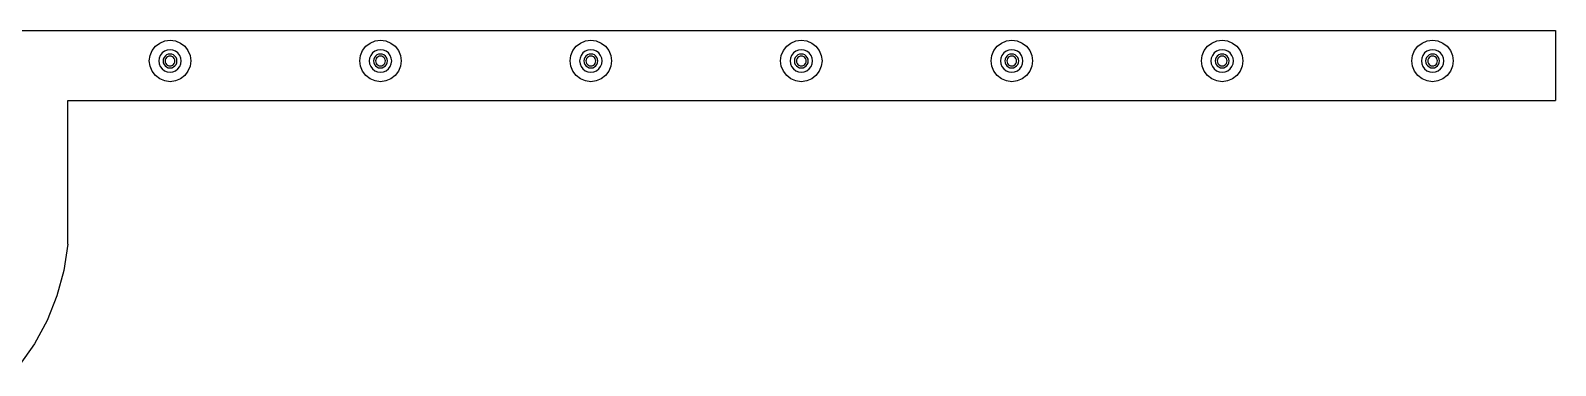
# Model space of a CAD drawing. Header units: millimetres. Extents: x 2122 to 4894, y -1177 to 2056.
# Drawn here: x 4158 to 4894, y 1551 to 1713 of the extents above; entities that cross this region are included whole.
import ezdxf

# ---------------------------------------------------------------- set-up
doc = ezdxf.new("R2010")
doc.units = ezdxf.units.MM

# ---------------------------------------------------------------- blocks, each defined once
blk = doc.blocks.new('TV+Aerial ls')
for p, q in [((-572.35, 1273.34), (809.8, 1273.34)), ((133.79, 1265.71), (135.86, 1267.3)), ((135.86, 1267.3), (138.27, 1268.29)), ((138.27, 1268.29), (140.86, 1268.64)), ((140.86, 1268.64), (143.45, 1268.29)), ((143.45, 1268.29), (145.86, 1267.3)), ((145.86, 1267.3), (147.93, 1265.71)), ((235.39, 1265.71), (237.46, 1267.3)), ((237.46, 1267.3), (239.87, 1268.29)), ((239.87, 1268.29), (242.46, 1268.64)), ((242.46, 1268.64), (245.05, 1268.29)), ((245.05, 1268.29), (247.46, 1267.3)), ((247.46, 1267.3), (249.53, 1265.71)), ((336.99, 1265.71), (339.06, 1267.3)), ((339.06, 1267.3), (341.47, 1268.29)), ((341.47, 1268.29), (344.06, 1268.64)), ((344.06, 1268.64), (346.65, 1268.29)), ((346.65, 1268.29), (349.06, 1267.3)), ((349.06, 1267.3), (351.13, 1265.71)), ((438.59, 1265.71), (440.66, 1267.3)), ((440.66, 1267.3), (443.07, 1268.29)), ((443.07, 1268.29), (445.66, 1268.64)), ((445.66, 1268.64), (448.25, 1268.29)), ((448.25, 1268.29), (450.66, 1267.3)), ((450.66, 1267.3), (452.73, 1265.71)), ((540.19, 1265.71), (542.26, 1267.3)), ((542.26, 1267.3), (544.67, 1268.29)), ((544.67, 1268.29), (547.26, 1268.64)), ((547.26, 1268.64), (549.85, 1268.29)), ((549.85, 1268.29), (552.26, 1267.3)), ((552.26, 1267.3), (554.33, 1265.71)), ((641.79, 1265.71), (643.86, 1267.3)), ((643.86, 1267.3), (646.27, 1268.29)), ((646.27, 1268.29), (648.86, 1268.64)), ((648.86, 1268.64), (651.45, 1268.29)), ((651.45, 1268.29), (653.86, 1267.3)), ((653.86, 1267.3), (655.93, 1265.71)), ((743.39, 1265.71), (745.46, 1267.3)), ((745.46, 1267.3), (747.87, 1268.29)), ((747.87, 1268.29), (750.46, 1268.64)), ((750.46, 1268.64), (753.05, 1268.29)), ((753.05, 1268.29), (755.46, 1267.3)), ((755.46, 1267.3), (757.53, 1265.71)), ((809.8, 1273.34), (809.8, 1239.56)), ((130.86, 1258.64), (131.2, 1261.22)), ((131.2, 1261.22), (132.2, 1263.64)), ((132.2, 1263.64), (133.79, 1265.71)), ((135.61, 1260.04), (135.43, 1258.64)), ((136.15, 1261.35), (135.61, 1260.04)), ((137.02, 1262.48), (136.15, 1261.35)), ((138.14, 1263.34), (137.02, 1262.48)), ((137.62, 1259.5), (137.5, 1258.64)), ((137.95, 1260.31), (137.62, 1259.5)), ((138.49, 1261.01), (137.95, 1260.31)), ((139.45, 1263.88), (138.14, 1263.34)), ((139.18, 1261.54), (138.49, 1261.01)), ((138.57, 1259.25), (138.49, 1258.64)), ((138.81, 1259.82), (138.57, 1259.25)), ((139.18, 1260.31), (138.81, 1259.82)), ((139.99, 1261.88), (139.18, 1261.54)), ((139.67, 1260.68), (139.18, 1260.31)), ((140.86, 1264.07), (139.45, 1263.88)), ((140.24, 1260.92), (139.67, 1260.68)), ((140.86, 1261.99), (139.99, 1261.88)), ((140.86, 1261), (140.24, 1260.92)), ((142.26, 1263.88), (140.86, 1264.07)), ((141.73, 1261.88), (140.86, 1261.99)), ((141.47, 1260.92), (140.86, 1261)), ((142.04, 1260.68), (141.47, 1260.92)), ((142.53, 1261.54), (141.73, 1261.88)), ((142.53, 1260.31), (142.04, 1260.68)), ((143.57, 1263.34), (142.26, 1263.88)), ((143.23, 1261.01), (142.53, 1261.54)), ((142.91, 1259.82), (142.53, 1260.31)), ((143.14, 1259.25), (142.91, 1259.82)), ((143.22, 1258.64), (143.14, 1259.25)), ((143.76, 1260.31), (143.23, 1261.01)), ((144.7, 1262.48), (143.57, 1263.34)), ((144.1, 1259.5), (143.76, 1260.31)), ((144.21, 1258.64), (144.1, 1259.5)), ((145.56, 1261.35), (144.7, 1262.48)), ((146.1, 1260.04), (145.56, 1261.35)), ((146.29, 1258.64), (146.1, 1260.04)), ((147.93, 1265.71), (149.52, 1263.64)), ((149.52, 1263.64), (150.52, 1261.22)), ((150.52, 1261.22), (150.86, 1258.64)), ((232.46, 1258.64), (232.8, 1261.22)), ((232.8, 1261.22), (233.8, 1263.64)), ((233.8, 1263.64), (235.39, 1265.71)), ((237.21, 1260.04), (237.03, 1258.64)), ((237.75, 1261.35), (237.21, 1260.04)), ((238.62, 1262.48), (237.75, 1261.35)), ((239.74, 1263.34), (238.62, 1262.48)), ((239.22, 1259.5), (239.1, 1258.64)), ((239.55, 1260.31), (239.22, 1259.5)), ((240.09, 1261.01), (239.55, 1260.31)), ((241.05, 1263.88), (239.74, 1263.34)), ((240.78, 1261.54), (240.09, 1261.01)), ((240.17, 1259.25), (240.09, 1258.64)), ((240.41, 1259.82), (240.17, 1259.25)), ((240.78, 1260.31), (240.41, 1259.82)), ((241.59, 1261.88), (240.78, 1261.54)), ((241.27, 1260.68), (240.78, 1260.31)), ((242.46, 1264.07), (241.05, 1263.88)), ((241.84, 1260.92), (241.27, 1260.68)), ((242.46, 1261.99), (241.59, 1261.88)), ((242.46, 1261), (241.84, 1260.92)), ((243.86, 1263.88), (242.46, 1264.07)), ((243.33, 1261.88), (242.46, 1261.99)), ((243.07, 1260.92), (242.46, 1261)), ((243.64, 1260.68), (243.07, 1260.92)), ((244.13, 1261.54), (243.33, 1261.88)), ((244.13, 1260.31), (243.64, 1260.68)), ((245.17, 1263.34), (243.86, 1263.88)), ((244.83, 1261.01), (244.13, 1261.54)), ((244.51, 1259.82), (244.13, 1260.31)), ((244.74, 1259.25), (244.51, 1259.82)), ((244.82, 1258.64), (244.74, 1259.25)), ((245.36, 1260.31), (244.83, 1261.01)), ((246.3, 1262.48), (245.17, 1263.34)), ((245.7, 1259.5), (245.36, 1260.31)), ((245.81, 1258.64), (245.7, 1259.5)), ((247.16, 1261.35), (246.3, 1262.48)), ((247.7, 1260.04), (247.16, 1261.35)), ((247.89, 1258.64), (247.7, 1260.04)), ((249.53, 1265.71), (251.12, 1263.64)), ((251.12, 1263.64), (252.12, 1261.22)), ((252.12, 1261.22), (252.46, 1258.64)), ((334.06, 1258.64), (334.4, 1261.22)), ((334.4, 1261.22), (335.4, 1263.64)), ((335.4, 1263.64), (336.99, 1265.71)), ((338.81, 1260.04), (338.63, 1258.64)), ((339.35, 1261.35), (338.81, 1260.04)), ((340.22, 1262.48), (339.35, 1261.35)), ((341.34, 1263.34), (340.22, 1262.48)), ((340.82, 1259.5), (340.7, 1258.64)), ((341.15, 1260.31), (340.82, 1259.5)), ((341.69, 1261.01), (341.15, 1260.31)), ((342.65, 1263.88), (341.34, 1263.34)), ((342.38, 1261.54), (341.69, 1261.01)), ((341.77, 1259.25), (341.69, 1258.64)), ((342.01, 1259.82), (341.77, 1259.25)), ((342.38, 1260.31), (342.01, 1259.82)), ((343.19, 1261.88), (342.38, 1261.54)), ((342.87, 1260.68), (342.38, 1260.31)), ((344.06, 1264.07), (342.65, 1263.88)), ((343.44, 1260.92), (342.87, 1260.68)), ((344.06, 1261.99), (343.19, 1261.88)), ((344.06, 1261), (343.44, 1260.92)), ((345.46, 1263.88), (344.06, 1264.07)), ((344.93, 1261.88), (344.06, 1261.99)), ((344.67, 1260.92), (344.06, 1261)), ((345.24, 1260.68), (344.67, 1260.92)), ((345.73, 1261.54), (344.93, 1261.88)), ((345.73, 1260.31), (345.24, 1260.68)), ((346.77, 1263.34), (345.46, 1263.88)), ((346.43, 1261.01), (345.73, 1261.54)), ((346.11, 1259.82), (345.73, 1260.31)), ((346.34, 1259.25), (346.11, 1259.82)), ((346.42, 1258.64), (346.34, 1259.25)), ((346.96, 1260.31), (346.43, 1261.01)), ((347.9, 1262.48), (346.77, 1263.34)), ((347.3, 1259.5), (346.96, 1260.31)), ((347.41, 1258.64), (347.3, 1259.5)), ((348.76, 1261.35), (347.9, 1262.48)), ((349.3, 1260.04), (348.76, 1261.35)), ((349.49, 1258.64), (349.3, 1260.04)), ((351.13, 1265.71), (352.72, 1263.64)), ((352.72, 1263.64), (353.72, 1261.22)), ((353.72, 1261.22), (354.06, 1258.64)), ((435.66, 1258.64), (436, 1261.22)), ((436, 1261.22), (437, 1263.64)), ((437, 1263.64), (438.59, 1265.71)), ((440.41, 1260.04), (440.23, 1258.64)), ((440.95, 1261.35), (440.41, 1260.04)), ((441.82, 1262.48), (440.95, 1261.35)), ((442.94, 1263.34), (441.82, 1262.48)), ((442.42, 1259.5), (442.3, 1258.64)), ((442.75, 1260.31), (442.42, 1259.5)), ((443.29, 1261.01), (442.75, 1260.31)), ((444.25, 1263.88), (442.94, 1263.34)), ((443.98, 1261.54), (443.29, 1261.01)), ((443.37, 1259.25), (443.29, 1258.64)), ((443.61, 1259.82), (443.37, 1259.25)), ((443.98, 1260.31), (443.61, 1259.82)), ((444.79, 1261.88), (443.98, 1261.54)), ((444.47, 1260.68), (443.98, 1260.31)), ((445.66, 1264.07), (444.25, 1263.88)), ((445.04, 1260.92), (444.47, 1260.68)), ((445.66, 1261.99), (444.79, 1261.88)), ((445.66, 1261), (445.04, 1260.92)), ((447.06, 1263.88), (445.66, 1264.07)), ((446.53, 1261.88), (445.66, 1261.99)), ((446.27, 1260.92), (445.66, 1261)), ((446.84, 1260.68), (446.27, 1260.92)), ((447.33, 1261.54), (446.53, 1261.88)), ((447.33, 1260.31), (446.84, 1260.68)), ((448.37, 1263.34), (447.06, 1263.88)), ((448.03, 1261.01), (447.33, 1261.54)), ((447.71, 1259.82), (447.33, 1260.31)), ((447.94, 1259.25), (447.71, 1259.82)), ((448.02, 1258.64), (447.94, 1259.25)), ((448.56, 1260.31), (448.03, 1261.01)), ((449.5, 1262.48), (448.37, 1263.34)), ((448.9, 1259.5), (448.56, 1260.31)), ((449.01, 1258.64), (448.9, 1259.5)), ((450.36, 1261.35), (449.5, 1262.48)), ((450.9, 1260.04), (450.36, 1261.35)), ((451.09, 1258.64), (450.9, 1260.04)), ((452.73, 1265.71), (454.32, 1263.64)), ((454.32, 1263.64), (455.32, 1261.22)), ((455.32, 1261.22), (455.66, 1258.64)), ((537.26, 1258.64), (537.6, 1261.22)), ((537.6, 1261.22), (538.6, 1263.64)), ((538.6, 1263.64), (540.19, 1265.71)), ((542.01, 1260.04), (541.83, 1258.64)), ((542.55, 1261.35), (542.01, 1260.04)), ((543.42, 1262.48), (542.55, 1261.35)), ((544.54, 1263.34), (543.42, 1262.48)), ((544.02, 1259.5), (543.9, 1258.64)), ((544.35, 1260.31), (544.02, 1259.5)), ((544.89, 1261.01), (544.35, 1260.31)), ((545.85, 1263.88), (544.54, 1263.34)), ((545.58, 1261.54), (544.89, 1261.01)), ((544.97, 1259.25), (544.89, 1258.64)), ((545.21, 1259.82), (544.97, 1259.25)), ((545.58, 1260.31), (545.21, 1259.82)), ((546.39, 1261.88), (545.58, 1261.54)), ((546.07, 1260.68), (545.58, 1260.31)), ((547.26, 1264.07), (545.85, 1263.88)), ((546.64, 1260.92), (546.07, 1260.68)), ((547.26, 1261.99), (546.39, 1261.88)), ((547.26, 1261), (546.64, 1260.92)), ((548.66, 1263.88), (547.26, 1264.07)), ((548.13, 1261.88), (547.26, 1261.99)), ((547.87, 1260.92), (547.26, 1261)), ((548.44, 1260.68), (547.87, 1260.92)), ((548.93, 1261.54), (548.13, 1261.88)), ((548.93, 1260.31), (548.44, 1260.68)), ((549.97, 1263.34), (548.66, 1263.88)), ((549.63, 1261.01), (548.93, 1261.54)), ((549.31, 1259.82), (548.93, 1260.31)), ((549.54, 1259.25), (549.31, 1259.82)), ((549.62, 1258.64), (549.54, 1259.25)), ((550.16, 1260.31), (549.63, 1261.01)), ((551.1, 1262.48), (549.97, 1263.34)), ((550.5, 1259.5), (550.16, 1260.31)), ((550.61, 1258.64), (550.5, 1259.5)), ((551.96, 1261.35), (551.1, 1262.48)), ((552.5, 1260.04), (551.96, 1261.35)), ((552.69, 1258.64), (552.5, 1260.04)), ((554.33, 1265.71), (555.92, 1263.64)), ((555.92, 1263.64), (556.92, 1261.22)), ((556.92, 1261.22), (557.26, 1258.64)), ((638.86, 1258.64), (639.2, 1261.22)), ((639.2, 1261.22), (640.2, 1263.64)), ((640.2, 1263.64), (641.79, 1265.71)), ((643.61, 1260.04), (643.43, 1258.64)), ((644.15, 1261.35), (643.61, 1260.04)), ((645.02, 1262.48), (644.15, 1261.35)), ((646.14, 1263.34), (645.02, 1262.48)), ((645.62, 1259.5), (645.5, 1258.64)), ((645.95, 1260.31), (645.62, 1259.5)), ((646.49, 1261.01), (645.95, 1260.31)), ((647.45, 1263.88), (646.14, 1263.34)), ((647.18, 1261.54), (646.49, 1261.01)), ((646.57, 1259.25), (646.49, 1258.64)), ((646.81, 1259.82), (646.57, 1259.25)), ((647.18, 1260.31), (646.81, 1259.82)), ((647.99, 1261.88), (647.18, 1261.54)), ((647.67, 1260.68), (647.18, 1260.31)), ((648.86, 1264.07), (647.45, 1263.88)), ((648.24, 1260.92), (647.67, 1260.68)), ((648.86, 1261.99), (647.99, 1261.88)), ((648.86, 1261), (648.24, 1260.92)), ((650.26, 1263.88), (648.86, 1264.07)), ((649.73, 1261.88), (648.86, 1261.99)), ((649.47, 1260.92), (648.86, 1261)), ((650.04, 1260.68), (649.47, 1260.92)), ((650.53, 1261.54), (649.73, 1261.88)), ((650.53, 1260.31), (650.04, 1260.68)), ((651.57, 1263.34), (650.26, 1263.88)), ((651.23, 1261.01), (650.53, 1261.54)), ((650.91, 1259.82), (650.53, 1260.31)), ((651.14, 1259.25), (650.91, 1259.82)), ((651.22, 1258.64), (651.14, 1259.25)), ((651.76, 1260.31), (651.23, 1261.01)), ((652.7, 1262.48), (651.57, 1263.34)), ((652.1, 1259.5), (651.76, 1260.31)), ((652.21, 1258.64), (652.1, 1259.5)), ((653.56, 1261.35), (652.7, 1262.48)), ((654.1, 1260.04), (653.56, 1261.35)), ((654.29, 1258.64), (654.1, 1260.04)), ((655.93, 1265.71), (657.52, 1263.64)), ((657.52, 1263.64), (658.52, 1261.22)), ((658.52, 1261.22), (658.86, 1258.64)), ((740.46, 1258.64), (740.8, 1261.22)), ((740.8, 1261.22), (741.8, 1263.64)), ((741.8, 1263.64), (743.39, 1265.71)), ((745.21, 1260.04), (745.03, 1258.64)), ((745.75, 1261.35), (745.21, 1260.04)), ((746.62, 1262.48), (745.75, 1261.35)), ((747.74, 1263.34), (746.62, 1262.48)), ((747.22, 1259.5), (747.1, 1258.64)), ((747.55, 1260.31), (747.22, 1259.5)), ((748.09, 1261.01), (747.55, 1260.31)), ((749.05, 1263.88), (747.74, 1263.34)), ((748.78, 1261.54), (748.09, 1261.01)), ((748.17, 1259.25), (748.09, 1258.64)), ((748.41, 1259.82), (748.17, 1259.25)), ((748.78, 1260.31), (748.41, 1259.82)), ((749.59, 1261.88), (748.78, 1261.54)), ((749.27, 1260.68), (748.78, 1260.31)), ((750.46, 1264.07), (749.05, 1263.88)), ((749.84, 1260.92), (749.27, 1260.68)), ((750.46, 1261.99), (749.59, 1261.88)), ((750.46, 1261), (749.84, 1260.92)), ((751.86, 1263.88), (750.46, 1264.07)), ((751.33, 1261.88), (750.46, 1261.99)), ((751.07, 1260.92), (750.46, 1261)), ((751.64, 1260.68), (751.07, 1260.92)), ((752.13, 1261.54), (751.33, 1261.88)), ((752.13, 1260.31), (751.64, 1260.68)), ((753.17, 1263.34), (751.86, 1263.88)), ((752.83, 1261.01), (752.13, 1261.54)), ((752.51, 1259.82), (752.13, 1260.31)), ((752.74, 1259.25), (752.51, 1259.82)), ((752.82, 1258.64), (752.74, 1259.25)), ((753.36, 1260.31), (752.83, 1261.01)), ((754.3, 1262.48), (753.17, 1263.34)), ((753.7, 1259.5), (753.36, 1260.31)), ((753.81, 1258.64), (753.7, 1259.5)), ((755.16, 1261.35), (754.3, 1262.48)), ((755.7, 1260.04), (755.16, 1261.35)), ((755.89, 1258.64), (755.7, 1260.04)), ((757.53, 1265.71), (759.12, 1263.64)), ((759.12, 1263.64), (760.12, 1261.22)), ((760.12, 1261.22), (760.46, 1258.64)), ((131.2, 1256.05), (130.86, 1258.64)), ((132.2, 1253.64), (131.2, 1256.05)), ((133.79, 1251.56), (132.2, 1253.64)), ((135.43, 1258.64), (135.61, 1257.23)), ((135.61, 1257.23), (136.15, 1255.92)), ((136.15, 1255.92), (137.02, 1254.79)), ((137.02, 1254.79), (138.14, 1253.93)), ((137.5, 1258.64), (137.62, 1257.77)), ((137.62, 1257.77), (137.95, 1256.96)), ((137.95, 1256.96), (138.49, 1256.26)), ((138.14, 1253.93), (139.45, 1253.39)), ((138.49, 1258.64), (138.57, 1258.02)), ((138.49, 1256.26), (139.18, 1255.73)), ((138.57, 1258.02), (138.81, 1257.45)), ((138.81, 1257.45), (139.18, 1256.96)), ((139.18, 1256.96), (139.67, 1256.59)), ((139.18, 1255.73), (139.99, 1255.39)), ((139.45, 1253.39), (140.86, 1253.2)), ((139.67, 1256.59), (140.24, 1256.35)), ((139.99, 1255.39), (140.86, 1255.28)), ((140.24, 1256.35), (140.86, 1256.27)), ((140.86, 1256.27), (141.47, 1256.35)), ((140.86, 1255.28), (141.73, 1255.39)), ((140.86, 1253.2), (142.26, 1253.39)), ((141.47, 1256.35), (142.04, 1256.59)), ((141.73, 1255.39), (142.53, 1255.73)), ((142.04, 1256.59), (142.53, 1256.96)), ((142.26, 1253.39), (143.57, 1253.93)), ((142.53, 1256.96), (142.91, 1257.45)), ((142.53, 1255.73), (143.23, 1256.26)), ((142.91, 1257.45), (143.14, 1258.02)), ((143.14, 1258.02), (143.22, 1258.64)), ((143.23, 1256.26), (143.76, 1256.96)), ((143.57, 1253.93), (144.7, 1254.79)), ((143.76, 1256.96), (144.1, 1257.77)), ((144.1, 1257.77), (144.21, 1258.64)), ((144.7, 1254.79), (145.56, 1255.92)), ((145.56, 1255.92), (146.1, 1257.23)), ((146.1, 1257.23), (146.29, 1258.64)), ((149.52, 1253.64), (147.93, 1251.56)), ((150.52, 1256.05), (149.52, 1253.64)), ((150.86, 1258.64), (150.52, 1256.05)), ((232.8, 1256.05), (232.46, 1258.64)), ((233.8, 1253.64), (232.8, 1256.05)), ((235.39, 1251.56), (233.8, 1253.64)), ((237.03, 1258.64), (237.21, 1257.23)), ((237.21, 1257.23), (237.75, 1255.92)), ((237.75, 1255.92), (238.62, 1254.79)), ((238.62, 1254.79), (239.74, 1253.93)), ((239.1, 1258.64), (239.22, 1257.77)), ((239.22, 1257.77), (239.55, 1256.96)), ((239.55, 1256.96), (240.09, 1256.26)), ((239.74, 1253.93), (241.05, 1253.39)), ((240.09, 1258.64), (240.17, 1258.02)), ((240.09, 1256.26), (240.78, 1255.73)), ((240.17, 1258.02), (240.41, 1257.45)), ((240.41, 1257.45), (240.78, 1256.96)), ((240.78, 1256.96), (241.27, 1256.59)), ((240.78, 1255.73), (241.59, 1255.39)), ((241.05, 1253.39), (242.46, 1253.2)), ((241.27, 1256.59), (241.84, 1256.35)), ((241.59, 1255.39), (242.46, 1255.28)), ((241.84, 1256.35), (242.46, 1256.27)), ((242.46, 1256.27), (243.07, 1256.35)), ((242.46, 1255.28), (243.33, 1255.39)), ((242.46, 1253.2), (243.86, 1253.39)), ((243.07, 1256.35), (243.64, 1256.59)), ((243.33, 1255.39), (244.13, 1255.73)), ((243.64, 1256.59), (244.13, 1256.96)), ((243.86, 1253.39), (245.17, 1253.93)), ((244.13, 1256.96), (244.51, 1257.45)), ((244.13, 1255.73), (244.83, 1256.26)), ((244.51, 1257.45), (244.74, 1258.02)), ((244.74, 1258.02), (244.82, 1258.64)), ((244.83, 1256.26), (245.36, 1256.96)), ((245.17, 1253.93), (246.3, 1254.79)), ((245.36, 1256.96), (245.7, 1257.77)), ((245.7, 1257.77), (245.81, 1258.64)), ((246.3, 1254.79), (247.16, 1255.92)), ((247.16, 1255.92), (247.7, 1257.23)), ((247.7, 1257.23), (247.89, 1258.64)), ((251.12, 1253.64), (249.53, 1251.56)), ((252.12, 1256.05), (251.12, 1253.64)), ((252.46, 1258.64), (252.12, 1256.05)), ((334.4, 1256.05), (334.06, 1258.64)), ((335.4, 1253.64), (334.4, 1256.05)), ((336.99, 1251.56), (335.4, 1253.64)), ((338.63, 1258.64), (338.81, 1257.23)), ((338.81, 1257.23), (339.35, 1255.92)), ((339.35, 1255.92), (340.22, 1254.79)), ((340.22, 1254.79), (341.34, 1253.93)), ((340.7, 1258.64), (340.82, 1257.77)), ((340.82, 1257.77), (341.15, 1256.96)), ((341.15, 1256.96), (341.69, 1256.26)), ((341.34, 1253.93), (342.65, 1253.39)), ((341.69, 1258.64), (341.77, 1258.02)), ((341.69, 1256.26), (342.38, 1255.73)), ((341.77, 1258.02), (342.01, 1257.45)), ((342.01, 1257.45), (342.38, 1256.96)), ((342.38, 1256.96), (342.87, 1256.59)), ((342.38, 1255.73), (343.19, 1255.39)), ((342.65, 1253.39), (344.06, 1253.2)), ((342.87, 1256.59), (343.44, 1256.35)), ((343.19, 1255.39), (344.06, 1255.28)), ((343.44, 1256.35), (344.06, 1256.27)), ((344.06, 1256.27), (344.67, 1256.35)), ((344.06, 1255.28), (344.93, 1255.39)), ((344.06, 1253.2), (345.46, 1253.39)), ((344.67, 1256.35), (345.24, 1256.59)), ((344.93, 1255.39), (345.73, 1255.73)), ((345.24, 1256.59), (345.73, 1256.96)), ((345.46, 1253.39), (346.77, 1253.93)), ((345.73, 1256.96), (346.11, 1257.45)), ((345.73, 1255.73), (346.43, 1256.26)), ((346.11, 1257.45), (346.34, 1258.02)), ((346.34, 1258.02), (346.42, 1258.64)), ((346.43, 1256.26), (346.96, 1256.96)), ((346.77, 1253.93), (347.9, 1254.79)), ((346.96, 1256.96), (347.3, 1257.77)), ((347.3, 1257.77), (347.41, 1258.64)), ((347.9, 1254.79), (348.76, 1255.92)), ((348.76, 1255.92), (349.3, 1257.23)), ((349.3, 1257.23), (349.49, 1258.64)), ((352.72, 1253.64), (351.13, 1251.56)), ((353.72, 1256.05), (352.72, 1253.64)), ((354.06, 1258.64), (353.72, 1256.05)), ((436, 1256.05), (435.66, 1258.64)), ((437, 1253.64), (436, 1256.05)), ((438.59, 1251.56), (437, 1253.64)), ((440.23, 1258.64), (440.41, 1257.23)), ((440.41, 1257.23), (440.95, 1255.92)), ((440.95, 1255.92), (441.82, 1254.79)), ((441.82, 1254.79), (442.94, 1253.93)), ((442.3, 1258.64), (442.42, 1257.77)), ((442.42, 1257.77), (442.75, 1256.96)), ((442.75, 1256.96), (443.29, 1256.26)), ((442.94, 1253.93), (444.25, 1253.39)), ((443.29, 1258.64), (443.37, 1258.02)), ((443.29, 1256.26), (443.98, 1255.73)), ((443.37, 1258.02), (443.61, 1257.45)), ((443.61, 1257.45), (443.98, 1256.96)), ((443.98, 1256.96), (444.47, 1256.59)), ((443.98, 1255.73), (444.79, 1255.39)), ((444.25, 1253.39), (445.66, 1253.2)), ((444.47, 1256.59), (445.04, 1256.35)), ((444.79, 1255.39), (445.66, 1255.28)), ((445.04, 1256.35), (445.66, 1256.27)), ((445.66, 1256.27), (446.27, 1256.35)), ((445.66, 1255.28), (446.53, 1255.39)), ((445.66, 1253.2), (447.06, 1253.39)), ((446.27, 1256.35), (446.84, 1256.59)), ((446.53, 1255.39), (447.33, 1255.73)), ((446.84, 1256.59), (447.33, 1256.96)), ((447.06, 1253.39), (448.37, 1253.93)), ((447.33, 1256.96), (447.71, 1257.45)), ((447.33, 1255.73), (448.03, 1256.26)), ((447.71, 1257.45), (447.94, 1258.02)), ((447.94, 1258.02), (448.02, 1258.64)), ((448.03, 1256.26), (448.56, 1256.96)), ((448.37, 1253.93), (449.5, 1254.79)), ((448.56, 1256.96), (448.9, 1257.77)), ((448.9, 1257.77), (449.01, 1258.64)), ((449.5, 1254.79), (450.36, 1255.92)), ((450.36, 1255.92), (450.9, 1257.23)), ((450.9, 1257.23), (451.09, 1258.64)), ((454.32, 1253.64), (452.73, 1251.56)), ((455.32, 1256.05), (454.32, 1253.64)), ((455.66, 1258.64), (455.32, 1256.05)), ((537.6, 1256.05), (537.26, 1258.64)), ((538.6, 1253.64), (537.6, 1256.05)), ((540.19, 1251.56), (538.6, 1253.64)), ((541.83, 1258.64), (542.01, 1257.23)), ((542.01, 1257.23), (542.55, 1255.92)), ((542.55, 1255.92), (543.42, 1254.79)), ((543.42, 1254.79), (544.54, 1253.93)), ((543.9, 1258.64), (544.02, 1257.77)), ((544.02, 1257.77), (544.35, 1256.96)), ((544.35, 1256.96), (544.89, 1256.26)), ((544.54, 1253.93), (545.85, 1253.39)), ((544.89, 1258.64), (544.97, 1258.02)), ((544.89, 1256.26), (545.58, 1255.73)), ((544.97, 1258.02), (545.21, 1257.45)), ((545.21, 1257.45), (545.58, 1256.96)), ((545.58, 1256.96), (546.07, 1256.59)), ((545.58, 1255.73), (546.39, 1255.39)), ((545.85, 1253.39), (547.26, 1253.2)), ((546.07, 1256.59), (546.64, 1256.35)), ((546.39, 1255.39), (547.26, 1255.28)), ((546.64, 1256.35), (547.26, 1256.27)), ((547.26, 1256.27), (547.87, 1256.35)), ((547.26, 1255.28), (548.13, 1255.39)), ((547.26, 1253.2), (548.66, 1253.39)), ((547.87, 1256.35), (548.44, 1256.59)), ((548.13, 1255.39), (548.93, 1255.73)), ((548.44, 1256.59), (548.93, 1256.96)), ((548.66, 1253.39), (549.97, 1253.93)), ((548.93, 1256.96), (549.31, 1257.45)), ((548.93, 1255.73), (549.63, 1256.26)), ((549.31, 1257.45), (549.54, 1258.02)), ((549.54, 1258.02), (549.62, 1258.64)), ((549.63, 1256.26), (550.16, 1256.96)), ((549.97, 1253.93), (551.1, 1254.79)), ((550.16, 1256.96), (550.5, 1257.77)), ((550.5, 1257.77), (550.61, 1258.64)), ((551.1, 1254.79), (551.96, 1255.92)), ((551.96, 1255.92), (552.5, 1257.23)), ((552.5, 1257.23), (552.69, 1258.64)), ((555.92, 1253.64), (554.33, 1251.56)), ((556.92, 1256.05), (555.92, 1253.64)), ((557.26, 1258.64), (556.92, 1256.05)), ((639.2, 1256.05), (638.86, 1258.64)), ((640.2, 1253.64), (639.2, 1256.05)), ((641.79, 1251.56), (640.2, 1253.64)), ((643.43, 1258.64), (643.61, 1257.23)), ((643.61, 1257.23), (644.15, 1255.92)), ((644.15, 1255.92), (645.02, 1254.79)), ((645.02, 1254.79), (646.14, 1253.93)), ((645.5, 1258.64), (645.62, 1257.77)), ((645.62, 1257.77), (645.95, 1256.96)), ((645.95, 1256.96), (646.49, 1256.26)), ((646.14, 1253.93), (647.45, 1253.39)), ((646.49, 1258.64), (646.57, 1258.02)), ((646.49, 1256.26), (647.18, 1255.73)), ((646.57, 1258.02), (646.81, 1257.45)), ((646.81, 1257.45), (647.18, 1256.96)), ((647.18, 1256.96), (647.67, 1256.59)), ((647.18, 1255.73), (647.99, 1255.39)), ((647.45, 1253.39), (648.86, 1253.2)), ((647.67, 1256.59), (648.24, 1256.35)), ((647.99, 1255.39), (648.86, 1255.28)), ((648.24, 1256.35), (648.86, 1256.27)), ((648.86, 1256.27), (649.47, 1256.35)), ((648.86, 1255.28), (649.73, 1255.39)), ((648.86, 1253.2), (650.26, 1253.39)), ((649.47, 1256.35), (650.04, 1256.59)), ((649.73, 1255.39), (650.53, 1255.73)), ((650.04, 1256.59), (650.53, 1256.96)), ((650.26, 1253.39), (651.57, 1253.93)), ((650.53, 1256.96), (650.91, 1257.45)), ((650.53, 1255.73), (651.23, 1256.26)), ((650.91, 1257.45), (651.14, 1258.02)), ((651.14, 1258.02), (651.22, 1258.64)), ((651.23, 1256.26), (651.76, 1256.96)), ((651.57, 1253.93), (652.7, 1254.79)), ((651.76, 1256.96), (652.1, 1257.77)), ((652.1, 1257.77), (652.21, 1258.64)), ((652.7, 1254.79), (653.56, 1255.92)), ((653.56, 1255.92), (654.1, 1257.23)), ((654.1, 1257.23), (654.29, 1258.64)), ((657.52, 1253.64), (655.93, 1251.56)), ((658.52, 1256.05), (657.52, 1253.64)), ((658.86, 1258.64), (658.52, 1256.05)), ((740.8, 1256.05), (740.46, 1258.64)), ((741.8, 1253.64), (740.8, 1256.05)), ((743.39, 1251.56), (741.8, 1253.64)), ((745.03, 1258.64), (745.21, 1257.23)), ((745.21, 1257.23), (745.75, 1255.92)), ((745.75, 1255.92), (746.62, 1254.79)), ((746.62, 1254.79), (747.74, 1253.93)), ((747.1, 1258.64), (747.22, 1257.77)), ((747.22, 1257.77), (747.55, 1256.96)), ((747.55, 1256.96), (748.09, 1256.26)), ((747.74, 1253.93), (749.05, 1253.39)), ((748.09, 1258.64), (748.17, 1258.02)), ((748.09, 1256.26), (748.78, 1255.73)), ((748.17, 1258.02), (748.41, 1257.45)), ((748.41, 1257.45), (748.78, 1256.96)), ((748.78, 1256.96), (749.27, 1256.59)), ((748.78, 1255.73), (749.59, 1255.39)), ((749.05, 1253.39), (750.46, 1253.2)), ((749.27, 1256.59), (749.84, 1256.35)), ((749.59, 1255.39), (750.46, 1255.28)), ((749.84, 1256.35), (750.46, 1256.27)), ((750.46, 1256.27), (751.07, 1256.35)), ((750.46, 1255.28), (751.33, 1255.39)), ((750.46, 1253.2), (751.86, 1253.39)), ((751.07, 1256.35), (751.64, 1256.59)), ((751.33, 1255.39), (752.13, 1255.73)), ((751.64, 1256.59), (752.13, 1256.96)), ((751.86, 1253.39), (753.17, 1253.93)), ((752.13, 1256.96), (752.51, 1257.45)), ((752.13, 1255.73), (752.83, 1256.26)), ((752.51, 1257.45), (752.74, 1258.02)), ((752.74, 1258.02), (752.82, 1258.64)), ((752.83, 1256.26), (753.36, 1256.96)), ((753.17, 1253.93), (754.3, 1254.79)), ((753.36, 1256.96), (753.7, 1257.77)), ((753.7, 1257.77), (753.81, 1258.64)), ((754.3, 1254.79), (755.16, 1255.92)), ((755.16, 1255.92), (755.7, 1257.23)), ((755.7, 1257.23), (755.89, 1258.64)), ((759.12, 1253.64), (757.53, 1251.56)), ((760.12, 1256.05), (759.12, 1253.64)), ((760.46, 1258.64), (760.12, 1256.05)), ((135.86, 1249.97), (133.79, 1251.56)), ((138.27, 1248.98), (135.86, 1249.97)), ((140.86, 1248.64), (138.27, 1248.98)), ((143.45, 1248.98), (140.86, 1248.64)), ((145.86, 1249.97), (143.45, 1248.98)), ((147.93, 1251.56), (145.86, 1249.97)), ((237.46, 1249.97), (235.39, 1251.56)), ((239.87, 1248.98), (237.46, 1249.97)), ((242.46, 1248.64), (239.87, 1248.98)), ((245.05, 1248.98), (242.46, 1248.64)), ((247.46, 1249.97), (245.05, 1248.98)), ((249.53, 1251.56), (247.46, 1249.97)), ((339.06, 1249.97), (336.99, 1251.56)), ((341.47, 1248.98), (339.06, 1249.97)), ((344.06, 1248.64), (341.47, 1248.98)), ((346.65, 1248.98), (344.06, 1248.64)), ((349.06, 1249.97), (346.65, 1248.98)), ((351.13, 1251.56), (349.06, 1249.97)), ((440.66, 1249.97), (438.59, 1251.56)), ((443.07, 1248.98), (440.66, 1249.97)), ((445.66, 1248.64), (443.07, 1248.98)), ((448.25, 1248.98), (445.66, 1248.64)), ((450.66, 1249.97), (448.25, 1248.98)), ((452.73, 1251.56), (450.66, 1249.97)), ((542.26, 1249.97), (540.19, 1251.56)), ((544.67, 1248.98), (542.26, 1249.97)), ((547.26, 1248.64), (544.67, 1248.98)), ((549.85, 1248.98), (547.26, 1248.64)), ((552.26, 1249.97), (549.85, 1248.98)), ((554.33, 1251.56), (552.26, 1249.97)), ((643.86, 1249.97), (641.79, 1251.56)), ((646.27, 1248.98), (643.86, 1249.97)), ((648.86, 1248.64), (646.27, 1248.98)), ((651.45, 1248.98), (648.86, 1248.64)), ((653.86, 1249.97), (651.45, 1248.98)), ((655.93, 1251.56), (653.86, 1249.97)), ((745.46, 1249.97), (743.39, 1251.56)), ((747.87, 1248.98), (745.46, 1249.97)), ((750.46, 1248.64), (747.87, 1248.98)), ((753.05, 1248.98), (750.46, 1248.64)), ((755.46, 1249.97), (753.05, 1248.98)), ((757.53, 1251.56), (755.46, 1249.97)), ((91.55, 1170.16), (91.55, 1239.56)), ((91.55, 1239.56), (809.8, 1239.56)), ((91.55, 1170.16), (89.63, 1157.52)), ((89.63, 1157.52), (86.27, 1145.2)), ((86.27, 1145.2), (81.51, 1133.34)), ((81.51, 1133.34), (75.42, 1122.11)), ((75.42, 1122.11), (68.08, 1111.65))]:
    blk.add_line(p, q)

msp = doc.modelspace()

# ---------------------------------------------------------------- block references
msp.add_blockref('TV+Aerial ls', (4084.35, 439.44))

doc.saveas('drawing.dxf')
